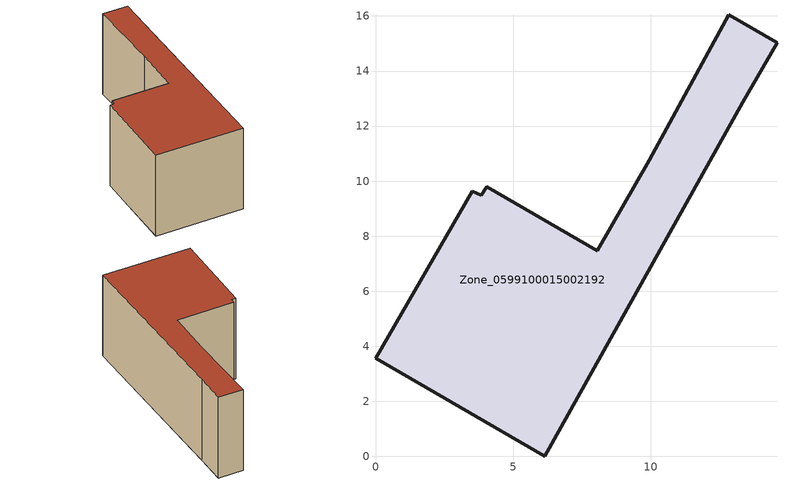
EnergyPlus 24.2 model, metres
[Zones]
Zone_0599100015002192
 floor ground (C_G): 8.05,7.48 9.95,10.76 12.84,16.05 14.59,15.03 13.35,12.86 6.15,0 0,3.57 3.52,9.64 3.84,9.48 4.05,9.8 z0.85
 wall outside (C_F): 14.59,15.03 12.84,16.05 9.95,10.76 8.05,7.48 4.05,9.8 3.84,9.48 3.52,9.64 0,3.57 6.15,0 13.35,12.86 14.59,15.03 z0.85:7.99
 roof outside (C_R): 3.84,9.48 3.52,9.64 0,3.57 6.15,0 13.35,12.86 14.59,15.03 12.84,16.05 9.95,10.76 8.05,7.48 4.05,9.8 z7.99
[BUILDING]
Pand.0599100015002192: North Axis=0; Terrain=City; Loads Convergence Tolerance Value=0.04; Temperature Convergence Tolerance Value=0.4; Solar Distribution=FullExterior; Maximum Number of Warmup Days=25; Minimum Number of Warmup Days=1
[Site:Location]
Rotterdam.The.Hague.AP_ZH_NLD Design_Conditions: Latitude=51.96; Longitude=4.45; Time Zone=1; Elevation=-4.5
[SITE:GROUNDTEMPERATURE:BUILDINGSURFACE]
18, 18, 18, 18, 18, 18, 18, 18, 18, 18, 18, 18
[MATERIAL] Thermal Absorptance=0.9; Solar Absorptance=0.7; Visible Absorptance=0.7
Name | Roughness | Thickness | Conductivity | Density | Specific Heat
G.TC.1946-1964 | MediumSmooth | 0.15 | 1 | 540 | 1210
F.TC.1946-1964 | Rough | 0.3 | 0.857143 | 1920 | 840
R.TC.1946-1964 | MediumRough | 0.2 | 0.235294 | 1500 | 1000
[CONSTRUCTION]
C_G: G.TC.1946-1964
C_F: F.TC.1946-1964
C_R: R.TC.1946-1964
[ZONE]
Zone_0599100015002192: Type=1; Multiplier=1; Ceiling Height=Autocalculate; Volume=Autocalculate; Floor Area=autocalculate; Part of Total Floor Area=Yes
[ZONEINFILTRATION:DESIGNFLOWRATE]
Infil_Zone_0599100015002192: Zone or ZoneList or Space or SpaceList=Zone_0599100015002192; Schedule=AlwaysOn; Design Flow Rate Calculation Method=Flow/Area; Flow Rate per Floor Area=0.003; Constant Term Coefficient=1; Temperature Term Coefficient=0; Velocity Term Coefficient=0; Velocity Squared Term Coefficient=0
[HVACTEMPLATE:ZONE:IDEALLOADSAIRSYSTEM]
Zone_0599100015002192: Maximum Heating Supply Air Temperature=50; Minimum Cooling Supply Air Temperature=13; Maximum Heating Supply Air Humidity Ratio=0.0156; Minimum Cooling Supply Air Humidity Ratio=0.0077; Heating Limit=NoLimit; Cooling Limit=NoLimit; Dehumidification Control Type=ConstantSensibleHeatRatio; Cooling Sensible Heat Ratio=0.7; Dehumidification Setpoint=60; Humidification Control Type=None; Humidification Setpoint=30; Outdoor Air Method=None; Outdoor Air Flow Rate per Person=0.00944; Outdoor Air Flow Rate per Zone Floor Area=0; Outdoor Air Flow Rate per Zone=0; Demand Controlled Ventilation Type=None; Outdoor Air Economizer Type=NoEconomizer; Heat Recovery Type=None; Sensible Heat Recovery Effectiveness=0.7; Latent Heat Recovery Effectiveness=0.65
[ZONECONTROL:THERMOSTAT]
ThermostatControl_Zone_0599100015002192: Zone or ZoneList=Zone_0599100015002192; Control Type Schedule=DualSetpointControlType; Control 1=Thermostat_Zone_0599100015002192; Temperature Difference Between Cutout And Setpoint=0
[THERMOSTATSETPOINT:DUALSETPOINT]
Thermostat_Zone_0599100015002192: Heating Setpoint Temperature Schedule=HeatingSetpoint_Zone_0599100015002192; Cooling Setpoint Temperature Schedule=CoolingSetpoint_Zone_0599100015002192
[SCHEDULE:COMPACT]
HeatingSetpoint_Zone_0599100015002192: Through: 12/31, For: AllDays, Until: 24:00, 21
CoolingSetpoint_Zone_0599100015002192: Through: 12/31, For: AllDays, Until: 24:00, 24
DualSetpointControlType: Through: 12/31, For: AllDays, Until: 24:00, 4
AlwaysOn: Through: 12/31, For: AllDays, Until: 24:00, 1
